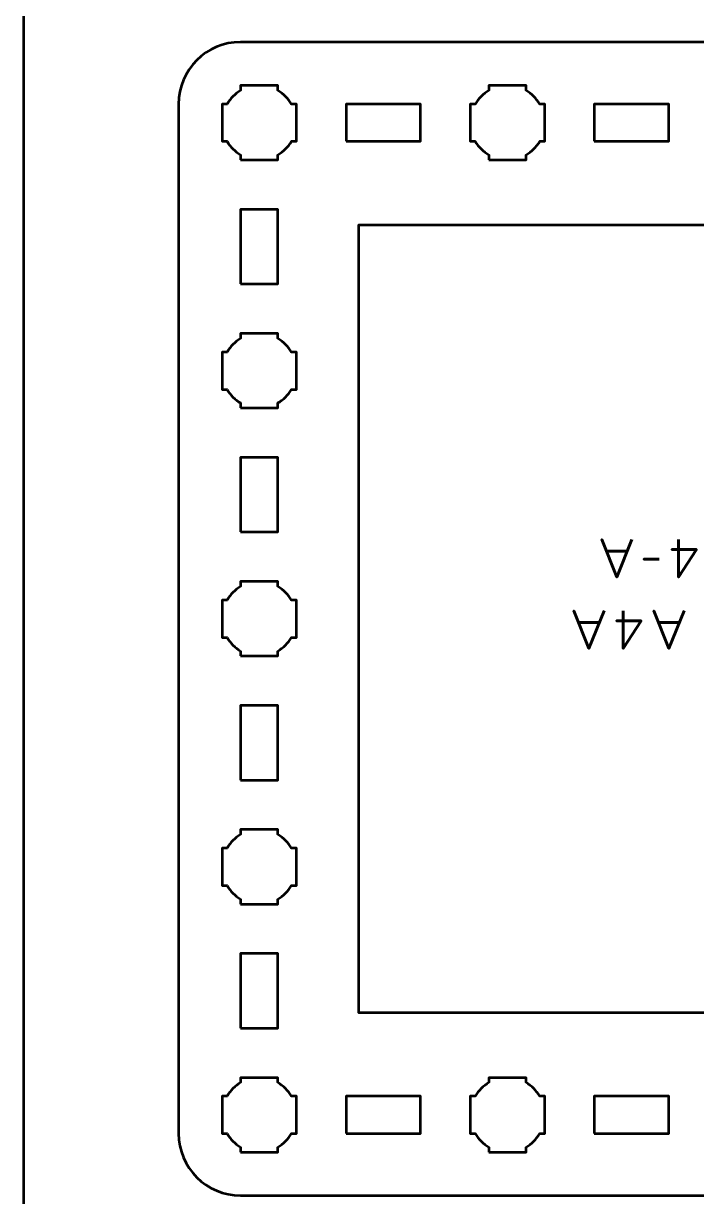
# Model space of a CAD drawing. Header units: centimetres. Extents: x -21 to 0, y -29.7 to 0.
# Drawn here: x -21 to -15.58, y -24.96 to -15.5 of the extents above; entities that cross this region are included whole.
import ezdxf

# ---------------------------------------------------------------- set-up
doc = ezdxf.new("R2010")
doc.units = ezdxf.units.CM
doc.header["$MEASUREMENT"] = 0
doc.layers.add('Layer 1', color=7, linetype='Continuous')

msp = doc.modelspace()

# ---------------------------------------------------------------- linework, layer by layer
at = {"layer": 'Layer 1', "color": 1, "lineweight": 53}
msp.add_open_spline([(-21.00003, -29.19995), (-21.00003, -29.19995), (-21.00003, -5.29992), (-21.00003, -5.29992), (-21.00003, -5.29992), (-21.00003, -5.21709), (-20.93286, -5.14992), (-20.85003, -5.14992), (-20.85003, -5.14992), (-20.7672, -5.14992), (-20.70003, -5.08275), (-20.70003, -4.99992), (-20.70003, -4.99992), (-20.70003, -4.91709), (-20.7672, -4.84992), (-20.85003, -4.84992), (-20.85003, -4.84992), (-20.93286, -4.84992), (-21.00003, -4.78275), (-21.00003, -4.69992), (-21.00003, -4.69992), (-21.00003, -4.61709), (-20.93286, -4.54992), (-20.85003, -4.54992), (-20.85003, -4.54992), (-20.7672, -4.54992), (-20.70003, -4.48275), (-20.70003, -4.39992), (-20.70003, -4.39992), (-20.70003, -4.31709), (-20.7672, -4.24992), (-20.85003, -4.24992), (-20.85003, -4.24992), (-20.93286, -4.24992), (-21.00003, -4.18275), (-21.00003, -4.09992), (-21.00003, -4.09992), (-21.00003, -4.01709), (-20.93286, -3.94992), (-20.85003, -3.94992), (-20.85003, -3.94992), (-20.7672, -3.94992), (-20.70003, -3.88275), (-20.70003, -3.79992), (-20.70003, -3.79992), (-20.70003, -3.71709), (-20.7672, -3.64992), (-20.85003, -3.64992), (-20.85003, -3.64992), (-20.93286, -3.64992), (-21.00003, -3.58275), (-21.00003, -3.49992), (-21.00003, -3.49992), (-21.00003, -3.41709), (-20.93286, -3.34992), (-20.85003, -3.34992), (-20.85003, -3.34992), (-20.7672, -3.34992), (-20.70003, -3.28275), (-20.70003, -3.19992), (-20.70003, -3.19992), (-20.70003, -3.11709), (-20.7672, -3.04992), (-20.85003, -3.04992), (-20.85003, -3.04992), (-20.93286, -3.04992), (-21.00003, -2.98275), (-21.00003, -2.89992), (-21.00003, -2.89992), (-21.00003, -2.81709), (-20.93286, -2.74992), (-20.85003, -2.74992), (-20.85003, -2.74992), (-20.7672, -2.74992), (-20.70003, -2.68275), (-20.70003, -2.59992), (-20.70003, -2.59992), (-20.70003, -2.51709), (-20.7672, -2.44992), (-20.85003, -2.44992), (-20.85003, -2.44992), (-20.93286, -2.44992), (-21.00003, -2.38275), (-21.00003, -2.29992), (-21.00003, -2.29992), (-21.00003, -2.21709), (-20.93286, -2.14992), (-20.85003, -2.14992), (-20.85003, -2.14992), (-20.7672, -2.14992), (-20.70003, -2.08275), (-20.70003, -1.99992), (-20.70003, -1.99992), (-20.70003, -1.91709), (-20.7672, -1.84992), (-20.85003, -1.84992), (-20.85003, -1.84992), (-20.93286, -1.84992), (-21.00003, -1.78275), (-21.00003, -1.69992), (-21.00003, -1.69992), (-21.00003, -1.61709), (-20.93286, -1.54992), (-20.85003, -1.54992), (-20.85003, -1.54992), (-20.7672, -1.54992), (-20.70003, -1.48275), (-20.70003, -1.39992), (-20.70003, -1.39992), (-20.70003, -1.31709), (-20.7672, -1.24992), (-20.85003, -1.24992), (-20.85003, -1.24992), (-20.93286, -1.24992), (-21.00003, -1.18275), (-21.00003, -1.09992), (-21.00003, -1.09992), (-21.00003, -1.09992), (-21.00003, -0.49992), (-21.00003, -0.49992), (-21.00003, -0.49992), (-21.00003, -0.22295), (-20.77694, 0.00004), (-20.49994, 0.00004), (-20.49994, 0.00004), (-20.49994, 0.00004), (-0.50008, 0.00004), (-0.50008, 0.00004), (-0.50008, 0.00004), (-0.22294, 0.00004), (0.00002, -0.22295), (0.00002, -0.49992), (0.00002, -0.49992), (0.00002, -0.49992), (0.00002, -29.19995), (0.00002, -29.19995), (0.00002, -29.19995), (0.00002, -29.47695), (-0.22294, -29.70004), (-0.50008, -29.70004), (-0.50008, -29.70004), (-0.50008, -29.70004), (-20.49994, -29.70004), (-20.49994, -29.70004), (-20.49994, -29.70004), (-20.77694, -29.70004), (-21.00003, -29.47695), (-21.00003, -29.19995)], degree=3, knots=[0, 0, 0, 0, 0.027027, 0.027027, 0.027027, 0.027027, 0.0540541, 0.0540541, 0.0540541, 0.0540541, 0.0810811, 0.0810811, 0.0810811, 0.0810811, 0.1081081, 0.1081081, 0.1081081, 0.1081081, 0.1351351, 0.1351351, 0.1351351, 0.1351351, 0.1621622, 0.1621622, 0.1621622, 0.1621622, 0.1891892, 0.1891892, 0.1891892, 0.1891892, 0.2162162, 0.2162162, 0.2162162, 0.2162162, 0.2432432, 0.2432432, 0.2432432, 0.2432432, 0.2702703, 0.2702703, 0.2702703, 0.2702703, 0.2972973, 0.2972973, 0.2972973, 0.2972973, 0.3243243, 0.3243243, 0.3243243, 0.3243243, 0.3513514, 0.3513514, 0.3513514, 0.3513514, 0.3783784, 0.3783784, 0.3783784, 0.3783784, 0.4054054, 0.4054054, 0.4054054, 0.4054054, 0.4324324, 0.4324324, 0.4324324, 0.4324324, 0.4594595, 0.4594595, 0.4594595, 0.4594595, 0.4864865, 0.4864865, 0.4864865, 0.4864865, 0.5135135, 0.5135135, 0.5135135, 0.5135135, 0.5405405, 0.5405405, 0.5405405, 0.5405405, 0.5675676, 0.5675676, 0.5675676, 0.5675676, 0.5945946, 0.5945946, 0.5945946, 0.5945946, 0.6216216, 0.6216216, 0.6216216, 0.6216216, 0.6486486, 0.6486486, 0.6486486, 0.6486486, 0.6756757, 0.6756757, 0.6756757, 0.6756757, 0.7027027, 0.7027027, 0.7027027, 0.7027027, 0.7297297, 0.7297297, 0.7297297, 0.7297297, 0.7567568, 0.7567568, 0.7567568, 0.7567568, 0.7837838, 0.7837838, 0.7837838, 0.7837838, 0.8108108, 0.8108108, 0.8108108, 0.8108108, 0.8378378, 0.8378378, 0.8378378, 0.8378378, 0.8648649, 0.8648649, 0.8648649, 0.8648649, 0.8918919, 0.8918919, 0.8918919, 0.8918919, 0.9189189, 0.9189189, 0.9189189, 0.9189189, 0.9459459, 0.9459459, 0.9459459, 0.9459459, 0.972973, 0.972973, 0.972973, 0.972973, 1, 1, 1, 1], dxfattribs=at)
at = {"layer": 'Layer 1', "color": 3, "lineweight": 53}
msp.add_open_spline([(-12.95, -24.95001), (-12.95, -24.95001), (-19.25, -24.95001), (-19.25, -24.95001), (-19.25, -24.95001), (-19.52609, -24.95001), (-19.75, -24.7261), (-19.75, -24.45001), (-19.75, -24.45001), (-19.75, -24.45001), (-19.75, -16.15001), (-19.75, -16.15001), (-19.75, -16.15001), (-19.75, -15.87392), (-19.52609, -15.65001), (-19.25, -15.65001), (-19.25, -15.65001), (-19.25, -15.65001), (-12.95, -15.65001), (-12.95, -15.65001), (-12.95, -15.65001), (-12.67391, -15.65001), (-12.45, -15.87392), (-12.45, -16.15001), (-12.45, -16.15001), (-12.45, -16.15001), (-12.45, -24.45001), (-12.45, -24.45001), (-12.45, -24.45001), (-12.45, -24.7261), (-12.67391, -24.95001), (-12.95, -24.95001)], degree=3, knots=[0, 0, 0, 0, 0.125, 0.125, 0.125, 0.125, 0.25, 0.25, 0.25, 0.25, 0.375, 0.375, 0.375, 0.375, 0.5, 0.5, 0.5, 0.5, 0.625, 0.625, 0.625, 0.625, 0.75, 0.75, 0.75, 0.75, 0.875, 0.875, 0.875, 0.875, 1, 1, 1, 1], dxfattribs=at)
at = {"layer": 'Layer 1', "lineweight": 53}
for points, knots in [([(-19.25, -16.60001), (-19.25, -16.60001), (-19.25, -16.55986), (-19.25, -16.55986), (-19.25, -16.55986), (-19.29553, -16.53351), (-19.3335, -16.49554), (-19.35985, -16.45001), (-19.35985, -16.45001), (-19.35985, -16.45001), (-19.4, -16.45001), (-19.4, -16.45001), (-19.4, -16.45001), (-19.4, -16.45001), (-19.4, -16.30001), (-19.4, -16.30001), (-19.4, -16.30001), (-19.4, -16.30001), (-19.4, -16.15001), (-19.4, -16.15001), (-19.4, -16.15001), (-19.4, -16.15001), (-19.35985, -16.15001), (-19.35985, -16.15001), (-19.35985, -16.15001), (-19.3335, -16.10448), (-19.29553, -16.06651), (-19.25, -16.04016), (-19.25, -16.04016), (-19.25, -16.04016), (-19.25, -16.00001), (-19.25, -16.00001), (-19.25, -16.00001), (-19.25, -16.00001), (-19.1, -16.00001), (-19.1, -16.00001), (-19.1, -16.00001), (-19.1, -16.00001), (-18.95, -16.00001), (-18.95, -16.00001), (-18.95, -16.00001), (-18.95, -16.00001), (-18.95, -16.04016), (-18.95, -16.04016), (-18.95, -16.04016), (-18.90447, -16.06651), (-18.8665, -16.10448), (-18.84015, -16.15001), (-18.84015, -16.15001), (-18.84015, -16.15001), (-18.8, -16.15001), (-18.8, -16.15001), (-18.8, -16.15001), (-18.8, -16.15001), (-18.8, -16.30001), (-18.8, -16.30001), (-18.8, -16.30001), (-18.8, -16.30001), (-18.8, -16.45001), (-18.8, -16.45001), (-18.8, -16.45001), (-18.8, -16.45001), (-18.84015, -16.45001), (-18.84015, -16.45001), (-18.84015, -16.45001), (-18.8665, -16.49554), (-18.90447, -16.53351), (-18.95, -16.55986), (-18.95, -16.55986), (-18.95, -16.55986), (-18.95, -16.60001), (-18.95, -16.60001), (-18.95, -16.60001), (-18.95, -16.60001), (-19.1, -16.60001), (-19.1, -16.60001), (-19.1, -16.60001), (-19.1, -16.60001), (-19.25, -16.60001), (-19.25, -16.60001)], [0, 0, 0, 0, 0.05, 0.05, 0.05, 0.05, 0.1, 0.1, 0.1, 0.1, 0.15, 0.15, 0.15, 0.15, 0.2, 0.2, 0.2, 0.2, 0.25, 0.25, 0.25, 0.25, 0.3, 0.3, 0.3, 0.3, 0.35, 0.35, 0.35, 0.35, 0.4, 0.4, 0.4, 0.4, 0.45, 0.45, 0.45, 0.45, 0.5, 0.5, 0.5, 0.5, 0.55, 0.55, 0.55, 0.55, 0.6, 0.6, 0.6, 0.6, 0.65, 0.65, 0.65, 0.65, 0.7, 0.7, 0.7, 0.7, 0.75, 0.75, 0.75, 0.75, 0.8, 0.8, 0.8, 0.8, 0.85, 0.85, 0.85, 0.85, 0.9, 0.9, 0.9, 0.9, 0.95, 0.95, 0.95, 0.95, 1, 1, 1, 1]), ([(-17.25, -16.60001), (-17.25, -16.60001), (-17.25, -16.55986), (-17.25, -16.55986), (-17.25, -16.55986), (-17.29553, -16.53351), (-17.3335, -16.49554), (-17.35985, -16.45001), (-17.35985, -16.45001), (-17.35985, -16.45001), (-17.4, -16.45001), (-17.4, -16.45001), (-17.4, -16.45001), (-17.4, -16.45001), (-17.4, -16.30001), (-17.4, -16.30001), (-17.4, -16.30001), (-17.4, -16.30001), (-17.4, -16.15001), (-17.4, -16.15001), (-17.4, -16.15001), (-17.4, -16.15001), (-17.35985, -16.15001), (-17.35985, -16.15001), (-17.35985, -16.15001), (-17.3335, -16.10448), (-17.29553, -16.06651), (-17.25, -16.04016), (-17.25, -16.04016), (-17.25, -16.04016), (-17.25, -16.00001), (-17.25, -16.00001), (-17.25, -16.00001), (-17.25, -16.00001), (-17.1, -16.00001), (-17.1, -16.00001), (-17.1, -16.00001), (-17.1, -16.00001), (-16.95, -16.00001), (-16.95, -16.00001), (-16.95, -16.00001), (-16.95, -16.00001), (-16.95, -16.04016), (-16.95, -16.04016), (-16.95, -16.04016), (-16.90447, -16.06651), (-16.8665, -16.10448), (-16.84015, -16.15001), (-16.84015, -16.15001), (-16.84015, -16.15001), (-16.8, -16.15001), (-16.8, -16.15001), (-16.8, -16.15001), (-16.8, -16.15001), (-16.8, -16.30001), (-16.8, -16.30001), (-16.8, -16.30001), (-16.8, -16.30001), (-16.8, -16.45001), (-16.8, -16.45001), (-16.8, -16.45001), (-16.8, -16.45001), (-16.84015, -16.45001), (-16.84015, -16.45001), (-16.84015, -16.45001), (-16.8665, -16.49554), (-16.90447, -16.53351), (-16.95, -16.55986), (-16.95, -16.55986), (-16.95, -16.55986), (-16.95, -16.60001), (-16.95, -16.60001), (-16.95, -16.60001), (-16.95, -16.60001), (-17.1, -16.60001), (-17.1, -16.60001), (-17.1, -16.60001), (-17.1, -16.60001), (-17.25, -16.60001), (-17.25, -16.60001)], [0, 0, 0, 0, 0.05, 0.05, 0.05, 0.05, 0.1, 0.1, 0.1, 0.1, 0.15, 0.15, 0.15, 0.15, 0.2, 0.2, 0.2, 0.2, 0.25, 0.25, 0.25, 0.25, 0.3, 0.3, 0.3, 0.3, 0.35, 0.35, 0.35, 0.35, 0.4, 0.4, 0.4, 0.4, 0.45, 0.45, 0.45, 0.45, 0.5, 0.5, 0.5, 0.5, 0.55, 0.55, 0.55, 0.55, 0.6, 0.6, 0.6, 0.6, 0.65, 0.65, 0.65, 0.65, 0.7, 0.7, 0.7, 0.7, 0.75, 0.75, 0.75, 0.75, 0.8, 0.8, 0.8, 0.8, 0.85, 0.85, 0.85, 0.85, 0.9, 0.9, 0.9, 0.9, 0.95, 0.95, 0.95, 0.95, 1, 1, 1, 1]), ([(-18.4, -16.45001), (-18.4, -16.45001), (-18.4, -16.15001), (-18.4, -16.15001), (-18.4, -16.15001), (-18.4, -16.15001), (-17.8, -16.15001), (-17.8, -16.15001), (-17.8, -16.15001), (-17.8, -16.15001), (-17.8, -16.45001), (-17.8, -16.45001), (-17.8, -16.45001), (-17.8, -16.45001), (-18.4, -16.45001), (-18.4, -16.45001)], [0, 0, 0, 0, 0.25, 0.25, 0.25, 0.25, 0.5, 0.5, 0.5, 0.5, 0.75, 0.75, 0.75, 0.75, 1, 1, 1, 1]), ([(-16.4, -16.45001), (-16.4, -16.45001), (-16.4, -16.15001), (-16.4, -16.15001), (-16.4, -16.15001), (-16.4, -16.15001), (-15.8, -16.15001), (-15.8, -16.15001), (-15.8, -16.15001), (-15.8, -16.15001), (-15.8, -16.45001), (-15.8, -16.45001), (-15.8, -16.45001), (-15.8, -16.45001), (-16.4, -16.45001), (-16.4, -16.45001)], [0, 0, 0, 0, 0.25, 0.25, 0.25, 0.25, 0.5, 0.5, 0.5, 0.5, 0.75, 0.75, 0.75, 0.75, 1, 1, 1, 1]), ([(-19.25, -17.60001), (-19.25, -17.60001), (-19.25, -17.00001), (-19.25, -17.00001), (-19.25, -17.00001), (-19.25, -17.00001), (-18.95, -17.00001), (-18.95, -17.00001), (-18.95, -17.00001), (-18.95, -17.00001), (-18.95, -17.60001), (-18.95, -17.60001), (-18.95, -17.60001), (-18.95, -17.60001), (-19.25, -17.60001), (-19.25, -17.60001)], [0, 0, 0, 0, 0.25, 0.25, 0.25, 0.25, 0.5, 0.5, 0.5, 0.5, 0.75, 0.75, 0.75, 0.75, 1, 1, 1, 1]), ([(-19.25, -18.60001), (-19.25, -18.60001), (-19.25, -18.55986), (-19.25, -18.55986), (-19.25, -18.55986), (-19.29553, -18.53351), (-19.3335, -18.49554), (-19.35985, -18.45001), (-19.35985, -18.45001), (-19.35985, -18.45001), (-19.4, -18.45001), (-19.4, -18.45001), (-19.4, -18.45001), (-19.4, -18.45001), (-19.4, -18.30001), (-19.4, -18.30001), (-19.4, -18.30001), (-19.4, -18.30001), (-19.4, -18.15001), (-19.4, -18.15001), (-19.4, -18.15001), (-19.4, -18.15001), (-19.35985, -18.15001), (-19.35985, -18.15001), (-19.35985, -18.15001), (-19.3335, -18.10448), (-19.29553, -18.06651), (-19.25, -18.04016), (-19.25, -18.04016), (-19.25, -18.04016), (-19.25, -18.00001), (-19.25, -18.00001), (-19.25, -18.00001), (-19.25, -18.00001), (-19.1, -18.00001), (-19.1, -18.00001), (-19.1, -18.00001), (-19.1, -18.00001), (-18.95, -18.00001), (-18.95, -18.00001), (-18.95, -18.00001), (-18.95, -18.00001), (-18.95, -18.04016), (-18.95, -18.04016), (-18.95, -18.04016), (-18.90447, -18.06651), (-18.8665, -18.10448), (-18.84015, -18.15001), (-18.84015, -18.15001), (-18.84015, -18.15001), (-18.8, -18.15001), (-18.8, -18.15001), (-18.8, -18.15001), (-18.8, -18.15001), (-18.8, -18.30001), (-18.8, -18.30001), (-18.8, -18.30001), (-18.8, -18.30001), (-18.8, -18.45001), (-18.8, -18.45001), (-18.8, -18.45001), (-18.8, -18.45001), (-18.84015, -18.45001), (-18.84015, -18.45001), (-18.84015, -18.45001), (-18.8665, -18.49554), (-18.90447, -18.53351), (-18.95, -18.55986), (-18.95, -18.55986), (-18.95, -18.55986), (-18.95, -18.60001), (-18.95, -18.60001), (-18.95, -18.60001), (-18.95, -18.60001), (-19.1, -18.60001), (-19.1, -18.60001), (-19.1, -18.60001), (-19.1, -18.60001), (-19.25, -18.60001), (-19.25, -18.60001)], [0, 0, 0, 0, 0.05, 0.05, 0.05, 0.05, 0.1, 0.1, 0.1, 0.1, 0.15, 0.15, 0.15, 0.15, 0.2, 0.2, 0.2, 0.2, 0.25, 0.25, 0.25, 0.25, 0.3, 0.3, 0.3, 0.3, 0.35, 0.35, 0.35, 0.35, 0.4, 0.4, 0.4, 0.4, 0.45, 0.45, 0.45, 0.45, 0.5, 0.5, 0.5, 0.5, 0.55, 0.55, 0.55, 0.55, 0.6, 0.6, 0.6, 0.6, 0.65, 0.65, 0.65, 0.65, 0.7, 0.7, 0.7, 0.7, 0.75, 0.75, 0.75, 0.75, 0.8, 0.8, 0.8, 0.8, 0.85, 0.85, 0.85, 0.85, 0.9, 0.9, 0.9, 0.9, 0.95, 0.95, 0.95, 0.95, 1, 1, 1, 1]), ([(-19.25, -19.60001), (-19.25, -19.60001), (-19.25, -19.00001), (-19.25, -19.00001), (-19.25, -19.00001), (-19.25, -19.00001), (-18.95, -19.00001), (-18.95, -19.00001), (-18.95, -19.00001), (-18.95, -19.00001), (-18.95, -19.60001), (-18.95, -19.60001), (-18.95, -19.60001), (-18.95, -19.60001), (-19.25, -19.60001), (-19.25, -19.60001)], [0, 0, 0, 0, 0.25, 0.25, 0.25, 0.25, 0.5, 0.5, 0.5, 0.5, 0.75, 0.75, 0.75, 0.75, 1, 1, 1, 1]), ([(-19.25, -20.60001), (-19.25, -20.60001), (-19.25, -20.55986), (-19.25, -20.55986), (-19.25, -20.55986), (-19.29553, -20.53351), (-19.3335, -20.49554), (-19.35985, -20.45001), (-19.35985, -20.45001), (-19.35985, -20.45001), (-19.4, -20.45001), (-19.4, -20.45001), (-19.4, -20.45001), (-19.4, -20.45001), (-19.4, -20.30001), (-19.4, -20.30001), (-19.4, -20.30001), (-19.4, -20.30001), (-19.4, -20.15001), (-19.4, -20.15001), (-19.4, -20.15001), (-19.4, -20.15001), (-19.35985, -20.15001), (-19.35985, -20.15001), (-19.35985, -20.15001), (-19.3335, -20.10448), (-19.29553, -20.06651), (-19.25, -20.04016), (-19.25, -20.04016), (-19.25, -20.04016), (-19.25, -20.00001), (-19.25, -20.00001), (-19.25, -20.00001), (-19.25, -20.00001), (-19.1, -20.00001), (-19.1, -20.00001), (-19.1, -20.00001), (-19.1, -20.00001), (-18.95, -20.00001), (-18.95, -20.00001), (-18.95, -20.00001), (-18.95, -20.00001), (-18.95, -20.04016), (-18.95, -20.04016), (-18.95, -20.04016), (-18.90447, -20.06651), (-18.8665, -20.10448), (-18.84015, -20.15001), (-18.84015, -20.15001), (-18.84015, -20.15001), (-18.8, -20.15001), (-18.8, -20.15001), (-18.8, -20.15001), (-18.8, -20.15001), (-18.8, -20.30001), (-18.8, -20.30001), (-18.8, -20.30001), (-18.8, -20.30001), (-18.8, -20.45001), (-18.8, -20.45001), (-18.8, -20.45001), (-18.8, -20.45001), (-18.84015, -20.45001), (-18.84015, -20.45001), (-18.84015, -20.45001), (-18.8665, -20.49554), (-18.90447, -20.53351), (-18.95, -20.55986), (-18.95, -20.55986), (-18.95, -20.55986), (-18.95, -20.60001), (-18.95, -20.60001), (-18.95, -20.60001), (-18.95, -20.60001), (-19.1, -20.60001), (-19.1, -20.60001), (-19.1, -20.60001), (-19.1, -20.60001), (-19.25, -20.60001), (-19.25, -20.60001)], [0, 0, 0, 0, 0.05, 0.05, 0.05, 0.05, 0.1, 0.1, 0.1, 0.1, 0.15, 0.15, 0.15, 0.15, 0.2, 0.2, 0.2, 0.2, 0.25, 0.25, 0.25, 0.25, 0.3, 0.3, 0.3, 0.3, 0.35, 0.35, 0.35, 0.35, 0.4, 0.4, 0.4, 0.4, 0.45, 0.45, 0.45, 0.45, 0.5, 0.5, 0.5, 0.5, 0.55, 0.55, 0.55, 0.55, 0.6, 0.6, 0.6, 0.6, 0.65, 0.65, 0.65, 0.65, 0.7, 0.7, 0.7, 0.7, 0.75, 0.75, 0.75, 0.75, 0.8, 0.8, 0.8, 0.8, 0.85, 0.85, 0.85, 0.85, 0.9, 0.9, 0.9, 0.9, 0.95, 0.95, 0.95, 0.95, 1, 1, 1, 1]), ([(-19.25, -21.60001), (-19.25, -21.60001), (-19.25, -21.00001), (-19.25, -21.00001), (-19.25, -21.00001), (-19.25, -21.00001), (-18.95, -21.00001), (-18.95, -21.00001), (-18.95, -21.00001), (-18.95, -21.00001), (-18.95, -21.60001), (-18.95, -21.60001), (-18.95, -21.60001), (-18.95, -21.60001), (-19.25, -21.60001), (-19.25, -21.60001)], [0, 0, 0, 0, 0.25, 0.25, 0.25, 0.25, 0.5, 0.5, 0.5, 0.5, 0.75, 0.75, 0.75, 0.75, 1, 1, 1, 1]), ([(-19.25, -22.60001), (-19.25, -22.60001), (-19.25, -22.55986), (-19.25, -22.55986), (-19.25, -22.55986), (-19.29553, -22.53351), (-19.3335, -22.49554), (-19.35985, -22.45001), (-19.35985, -22.45001), (-19.35985, -22.45001), (-19.4, -22.45001), (-19.4, -22.45001), (-19.4, -22.45001), (-19.4, -22.45001), (-19.4, -22.30001), (-19.4, -22.30001), (-19.4, -22.30001), (-19.4, -22.30001), (-19.4, -22.15001), (-19.4, -22.15001), (-19.4, -22.15001), (-19.4, -22.15001), (-19.35985, -22.15001), (-19.35985, -22.15001), (-19.35985, -22.15001), (-19.3335, -22.10448), (-19.29553, -22.06651), (-19.25, -22.04016), (-19.25, -22.04016), (-19.25, -22.04016), (-19.25, -22.00001), (-19.25, -22.00001), (-19.25, -22.00001), (-19.25, -22.00001), (-19.1, -22.00001), (-19.1, -22.00001), (-19.1, -22.00001), (-19.1, -22.00001), (-18.95, -22.00001), (-18.95, -22.00001), (-18.95, -22.00001), (-18.95, -22.00001), (-18.95, -22.04016), (-18.95, -22.04016), (-18.95, -22.04016), (-18.90447, -22.06651), (-18.8665, -22.10448), (-18.84015, -22.15001), (-18.84015, -22.15001), (-18.84015, -22.15001), (-18.8, -22.15001), (-18.8, -22.15001), (-18.8, -22.15001), (-18.8, -22.15001), (-18.8, -22.30001), (-18.8, -22.30001), (-18.8, -22.30001), (-18.8, -22.30001), (-18.8, -22.45001), (-18.8, -22.45001), (-18.8, -22.45001), (-18.8, -22.45001), (-18.84015, -22.45001), (-18.84015, -22.45001), (-18.84015, -22.45001), (-18.8665, -22.49554), (-18.90447, -22.53351), (-18.95, -22.55986), (-18.95, -22.55986), (-18.95, -22.55986), (-18.95, -22.60001), (-18.95, -22.60001), (-18.95, -22.60001), (-18.95, -22.60001), (-19.1, -22.60001), (-19.1, -22.60001), (-19.1, -22.60001), (-19.1, -22.60001), (-19.25, -22.60001), (-19.25, -22.60001)], [0, 0, 0, 0, 0.05, 0.05, 0.05, 0.05, 0.1, 0.1, 0.1, 0.1, 0.15, 0.15, 0.15, 0.15, 0.2, 0.2, 0.2, 0.2, 0.25, 0.25, 0.25, 0.25, 0.3, 0.3, 0.3, 0.3, 0.35, 0.35, 0.35, 0.35, 0.4, 0.4, 0.4, 0.4, 0.45, 0.45, 0.45, 0.45, 0.5, 0.5, 0.5, 0.5, 0.55, 0.55, 0.55, 0.55, 0.6, 0.6, 0.6, 0.6, 0.65, 0.65, 0.65, 0.65, 0.7, 0.7, 0.7, 0.7, 0.75, 0.75, 0.75, 0.75, 0.8, 0.8, 0.8, 0.8, 0.85, 0.85, 0.85, 0.85, 0.9, 0.9, 0.9, 0.9, 0.95, 0.95, 0.95, 0.95, 1, 1, 1, 1]), ([(-19.25, -23.60001), (-19.25, -23.60001), (-19.25, -23.00001), (-19.25, -23.00001), (-19.25, -23.00001), (-19.25, -23.00001), (-18.95, -23.00001), (-18.95, -23.00001), (-18.95, -23.00001), (-18.95, -23.00001), (-18.95, -23.60001), (-18.95, -23.60001), (-18.95, -23.60001), (-18.95, -23.60001), (-19.25, -23.60001), (-19.25, -23.60001)], [0, 0, 0, 0, 0.25, 0.25, 0.25, 0.25, 0.5, 0.5, 0.5, 0.5, 0.75, 0.75, 0.75, 0.75, 1, 1, 1, 1]), ([(-19.25, -24.60001), (-19.25, -24.60001), (-19.25, -24.55986), (-19.25, -24.55986), (-19.25, -24.55986), (-19.29553, -24.53351), (-19.3335, -24.49554), (-19.35985, -24.45001), (-19.35985, -24.45001), (-19.35985, -24.45001), (-19.4, -24.45001), (-19.4, -24.45001), (-19.4, -24.45001), (-19.4, -24.45001), (-19.4, -24.30001), (-19.4, -24.30001), (-19.4, -24.30001), (-19.4, -24.30001), (-19.4, -24.15001), (-19.4, -24.15001), (-19.4, -24.15001), (-19.4, -24.15001), (-19.35985, -24.15001), (-19.35985, -24.15001), (-19.35985, -24.15001), (-19.3335, -24.10448), (-19.29553, -24.06651), (-19.25, -24.04016), (-19.25, -24.04016), (-19.25, -24.04016), (-19.25, -24.00001), (-19.25, -24.00001), (-19.25, -24.00001), (-19.25, -24.00001), (-19.1, -24.00001), (-19.1, -24.00001), (-19.1, -24.00001), (-19.1, -24.00001), (-18.95, -24.00001), (-18.95, -24.00001), (-18.95, -24.00001), (-18.95, -24.00001), (-18.95, -24.04016), (-18.95, -24.04016), (-18.95, -24.04016), (-18.90447, -24.06651), (-18.8665, -24.10448), (-18.84015, -24.15001), (-18.84015, -24.15001), (-18.84015, -24.15001), (-18.8, -24.15001), (-18.8, -24.15001), (-18.8, -24.15001), (-18.8, -24.15001), (-18.8, -24.30001), (-18.8, -24.30001), (-18.8, -24.30001), (-18.8, -24.30001), (-18.8, -24.45001), (-18.8, -24.45001), (-18.8, -24.45001), (-18.8, -24.45001), (-18.84015, -24.45001), (-18.84015, -24.45001), (-18.84015, -24.45001), (-18.8665, -24.49554), (-18.90447, -24.53351), (-18.95, -24.55986), (-18.95, -24.55986), (-18.95, -24.55986), (-18.95, -24.60001), (-18.95, -24.60001), (-18.95, -24.60001), (-18.95, -24.60001), (-19.1, -24.60001), (-19.1, -24.60001), (-19.1, -24.60001), (-19.1, -24.60001), (-19.25, -24.60001), (-19.25, -24.60001)], [0, 0, 0, 0, 0.05, 0.05, 0.05, 0.05, 0.1, 0.1, 0.1, 0.1, 0.15, 0.15, 0.15, 0.15, 0.2, 0.2, 0.2, 0.2, 0.25, 0.25, 0.25, 0.25, 0.3, 0.3, 0.3, 0.3, 0.35, 0.35, 0.35, 0.35, 0.4, 0.4, 0.4, 0.4, 0.45, 0.45, 0.45, 0.45, 0.5, 0.5, 0.5, 0.5, 0.55, 0.55, 0.55, 0.55, 0.6, 0.6, 0.6, 0.6, 0.65, 0.65, 0.65, 0.65, 0.7, 0.7, 0.7, 0.7, 0.75, 0.75, 0.75, 0.75, 0.8, 0.8, 0.8, 0.8, 0.85, 0.85, 0.85, 0.85, 0.9, 0.9, 0.9, 0.9, 0.95, 0.95, 0.95, 0.95, 1, 1, 1, 1]), ([(-17.25, -24.60001), (-17.25, -24.60001), (-17.25, -24.55986), (-17.25, -24.55986), (-17.25, -24.55986), (-17.29553, -24.53351), (-17.3335, -24.49554), (-17.35985, -24.45001), (-17.35985, -24.45001), (-17.35985, -24.45001), (-17.4, -24.45001), (-17.4, -24.45001), (-17.4, -24.45001), (-17.4, -24.45001), (-17.4, -24.30001), (-17.4, -24.30001), (-17.4, -24.30001), (-17.4, -24.30001), (-17.4, -24.15001), (-17.4, -24.15001), (-17.4, -24.15001), (-17.4, -24.15001), (-17.35985, -24.15001), (-17.35985, -24.15001), (-17.35985, -24.15001), (-17.3335, -24.10448), (-17.29553, -24.06651), (-17.25, -24.04016), (-17.25, -24.04016), (-17.25, -24.04016), (-17.25, -24.00001), (-17.25, -24.00001), (-17.25, -24.00001), (-17.25, -24.00001), (-17.1, -24.00001), (-17.1, -24.00001), (-17.1, -24.00001), (-17.1, -24.00001), (-16.95, -24.00001), (-16.95, -24.00001), (-16.95, -24.00001), (-16.95, -24.00001), (-16.95, -24.04016), (-16.95, -24.04016), (-16.95, -24.04016), (-16.90447, -24.06651), (-16.8665, -24.10448), (-16.84015, -24.15001), (-16.84015, -24.15001), (-16.84015, -24.15001), (-16.8, -24.15001), (-16.8, -24.15001), (-16.8, -24.15001), (-16.8, -24.15001), (-16.8, -24.30001), (-16.8, -24.30001), (-16.8, -24.30001), (-16.8, -24.30001), (-16.8, -24.45001), (-16.8, -24.45001), (-16.8, -24.45001), (-16.8, -24.45001), (-16.84015, -24.45001), (-16.84015, -24.45001), (-16.84015, -24.45001), (-16.8665, -24.49554), (-16.90447, -24.53351), (-16.95, -24.55986), (-16.95, -24.55986), (-16.95, -24.55986), (-16.95, -24.60001), (-16.95, -24.60001), (-16.95, -24.60001), (-16.95, -24.60001), (-17.1, -24.60001), (-17.1, -24.60001), (-17.1, -24.60001), (-17.1, -24.60001), (-17.25, -24.60001), (-17.25, -24.60001)], [0, 0, 0, 0, 0.05, 0.05, 0.05, 0.05, 0.1, 0.1, 0.1, 0.1, 0.15, 0.15, 0.15, 0.15, 0.2, 0.2, 0.2, 0.2, 0.25, 0.25, 0.25, 0.25, 0.3, 0.3, 0.3, 0.3, 0.35, 0.35, 0.35, 0.35, 0.4, 0.4, 0.4, 0.4, 0.45, 0.45, 0.45, 0.45, 0.5, 0.5, 0.5, 0.5, 0.55, 0.55, 0.55, 0.55, 0.6, 0.6, 0.6, 0.6, 0.65, 0.65, 0.65, 0.65, 0.7, 0.7, 0.7, 0.7, 0.75, 0.75, 0.75, 0.75, 0.8, 0.8, 0.8, 0.8, 0.85, 0.85, 0.85, 0.85, 0.9, 0.9, 0.9, 0.9, 0.95, 0.95, 0.95, 0.95, 1, 1, 1, 1]), ([(-18.4, -24.45001), (-18.4, -24.45001), (-18.4, -24.15001), (-18.4, -24.15001), (-18.4, -24.15001), (-18.4, -24.15001), (-17.8, -24.15001), (-17.8, -24.15001), (-17.8, -24.15001), (-17.8, -24.15001), (-17.8, -24.45001), (-17.8, -24.45001), (-17.8, -24.45001), (-17.8, -24.45001), (-18.4, -24.45001), (-18.4, -24.45001)], [0, 0, 0, 0, 0.25, 0.25, 0.25, 0.25, 0.5, 0.5, 0.5, 0.5, 0.75, 0.75, 0.75, 0.75, 1, 1, 1, 1]), ([(-16.4, -24.45001), (-16.4, -24.45001), (-16.4, -24.15001), (-16.4, -24.15001), (-16.4, -24.15001), (-16.4, -24.15001), (-15.8, -24.15001), (-15.8, -24.15001), (-15.8, -24.15001), (-15.8, -24.15001), (-15.8, -24.45001), (-15.8, -24.45001), (-15.8, -24.45001), (-15.8, -24.45001), (-16.4, -24.45001), (-16.4, -24.45001)], [0, 0, 0, 0, 0.25, 0.25, 0.25, 0.25, 0.5, 0.5, 0.5, 0.5, 0.75, 0.75, 0.75, 0.75, 1, 1, 1, 1])]:
    msp.add_open_spline(points, degree=3, knots=knots, dxfattribs=at)
at = {"layer": 'Layer 1', "color": 5, "lineweight": 53}
for points, knots in [([(-12.50001, -23.47503), (-12.50001, -23.47503), (-18.30001, -23.47503), (-18.30001, -23.47503), (-18.30001, -23.47503), (-18.30001, -23.47503), (-18.30001, -17.12503), (-18.30001, -17.12503), (-18.30001, -17.12503), (-18.30001, -17.12503), (-12.50001, -17.12503), (-12.50001, -17.12503), (-12.50001, -17.12503), (-12.50001, -17.12503), (-12.50001, -23.47503), (-12.50001, -23.47503)], [0, 0, 0, 0, 0.25, 0.25, 0.25, 0.25, 0.5, 0.5, 0.5, 0.5, 0.75, 0.75, 0.75, 0.75, 1, 1, 1, 1]), ([(-16.09702, -19.6598), (-16.09702, -19.6598), (-16.21809, -19.96502), (-16.21809, -19.96502), (-16.21809, -19.96502), (-16.21809, -19.96502), (-16.33959, -19.6598), (-16.33959, -19.6598), (-16.33959, -19.6598), (-16.33959, -19.6598), (-16.21809, -19.96502), (-16.21809, -19.96502), (-16.21809, -19.96502), (-16.21809, -19.96502), (-16.09702, -19.6598), (-16.09702, -19.6598)], [0, 0, 0, 0, 0.25, 0.25, 0.25, 0.25, 0.5, 0.5, 0.5, 0.5, 0.75, 0.75, 0.75, 0.75, 1, 1, 1, 1]), ([(-15.72195, -19.6598), (-15.72195, -19.6598), (-15.72195, -19.96502), (-15.72195, -19.96502), (-15.72195, -19.96502), (-15.72195, -19.96502), (-15.57802, -19.74108), (-15.57802, -19.74108), (-15.57802, -19.74108), (-15.57802, -19.74108), (-15.77614, -19.74108), (-15.77614, -19.74108), (-15.77614, -19.74108), (-15.77614, -19.74108), (-15.57802, -19.74108), (-15.57802, -19.74108), (-15.57802, -19.74108), (-15.57802, -19.74108), (-15.72195, -19.96502), (-15.72195, -19.96502), (-15.72195, -19.96502), (-15.72195, -19.96502), (-15.72195, -19.6598), (-15.72195, -19.6598)], [0, 0, 0, 0, 0.1666667, 0.1666667, 0.1666667, 0.1666667, 0.3333333, 0.3333333, 0.3333333, 0.3333333, 0.5, 0.5, 0.5, 0.5, 0.6666667, 0.6666667, 0.6666667, 0.6666667, 0.8333333, 0.8333333, 0.8333333, 0.8333333, 1, 1, 1, 1]), ([(-16.13512, -19.7559), (-16.13512, -19.7559), (-16.30106, -19.7559), (-16.30106, -19.7559), (-16.30106, -19.7559), (-16.30106, -19.7559), (-16.13512, -19.7559), (-16.13512, -19.7559)], [0, 0, 0, 0, 0.5, 0.5, 0.5, 0.5, 1, 1, 1, 1]), ([(-15.87689, -19.8194), (-15.87689, -19.8194), (-16.00008, -19.8194), (-16.00008, -19.8194), (-16.00008, -19.8194), (-16.00008, -19.8194), (-15.87689, -19.8194), (-15.87689, -19.8194)], [0, 0, 0, 0, 0.5, 0.5, 0.5, 0.5, 1, 1, 1, 1]), ([(-16.32202, -20.23511), (-16.32202, -20.23511), (-16.44309, -20.54033), (-16.44309, -20.54033), (-16.44309, -20.54033), (-16.44309, -20.54033), (-16.56459, -20.23511), (-16.56459, -20.23511), (-16.56459, -20.23511), (-16.56459, -20.23511), (-16.44309, -20.54033), (-16.44309, -20.54033), (-16.44309, -20.54033), (-16.44309, -20.54033), (-16.32202, -20.23511), (-16.32202, -20.23511)], [0, 0, 0, 0, 0.25, 0.25, 0.25, 0.25, 0.5, 0.5, 0.5, 0.5, 0.75, 0.75, 0.75, 0.75, 1, 1, 1, 1]), ([(-16.16708, -20.23511), (-16.16708, -20.23511), (-16.16708, -20.54033), (-16.16708, -20.54033), (-16.16708, -20.54033), (-16.16708, -20.54033), (-16.02315, -20.31639), (-16.02315, -20.31639), (-16.02315, -20.31639), (-16.02315, -20.31639), (-16.22127, -20.31639), (-16.22127, -20.31639), (-16.22127, -20.31639), (-16.22127, -20.31639), (-16.02315, -20.31639), (-16.02315, -20.31639), (-16.02315, -20.31639), (-16.02315, -20.31639), (-16.16708, -20.54033), (-16.16708, -20.54033), (-16.16708, -20.54033), (-16.16708, -20.54033), (-16.16708, -20.23511), (-16.16708, -20.23511)], [0, 0, 0, 0, 0.1666667, 0.1666667, 0.1666667, 0.1666667, 0.3333333, 0.3333333, 0.3333333, 0.3333333, 0.5, 0.5, 0.5, 0.5, 0.6666667, 0.6666667, 0.6666667, 0.6666667, 0.8333333, 0.8333333, 0.8333333, 0.8333333, 1, 1, 1, 1]), ([(-15.67729, -20.23511), (-15.67729, -20.23511), (-15.79836, -20.54033), (-15.79836, -20.54033), (-15.79836, -20.54033), (-15.79836, -20.54033), (-15.91986, -20.23511), (-15.91986, -20.23511), (-15.91986, -20.23511), (-15.91986, -20.23511), (-15.79836, -20.54033), (-15.79836, -20.54033), (-15.79836, -20.54033), (-15.79836, -20.54033), (-15.67729, -20.23511), (-15.67729, -20.23511)], [0, 0, 0, 0, 0.25, 0.25, 0.25, 0.25, 0.5, 0.5, 0.5, 0.5, 0.75, 0.75, 0.75, 0.75, 1, 1, 1, 1]), ([(-16.36012, -20.33121), (-16.36012, -20.33121), (-16.52606, -20.33121), (-16.52606, -20.33121), (-16.52606, -20.33121), (-16.52606, -20.33121), (-16.36012, -20.33121), (-16.36012, -20.33121)], [0, 0, 0, 0, 0.5, 0.5, 0.5, 0.5, 1, 1, 1, 1]), ([(-15.71539, -20.33121), (-15.71539, -20.33121), (-15.88133, -20.33121), (-15.88133, -20.33121), (-15.88133, -20.33121), (-15.88133, -20.33121), (-15.71539, -20.33121), (-15.71539, -20.33121)], [0, 0, 0, 0, 0.5, 0.5, 0.5, 0.5, 1, 1, 1, 1])]:
    msp.add_open_spline(points, degree=3, knots=knots, dxfattribs=at)

doc.saveas('drawing.dxf')
